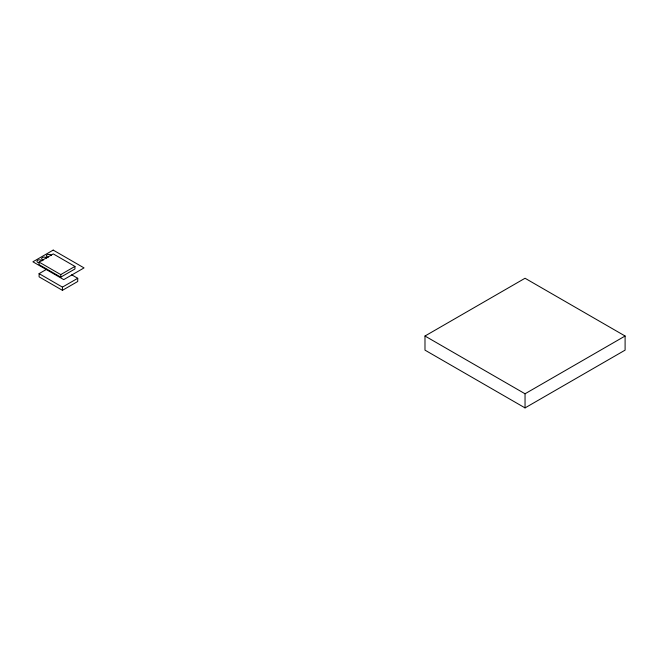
<?xml version="1.0" encoding="UTF-8"?>
<svg xmlns="http://www.w3.org/2000/svg" width="658" height="658" viewBox="0 0 658 658"><rect width="100%" height="100%" fill="white"/><g stroke="black" fill="none" stroke-linecap="round" stroke-linejoin="round"><path stroke-width="0.99" d="M39.093 262.09L53.265 253.906L74.946 266.416L74.946 268.982L60.766 277.166L39.093 264.656L39.093 262.09L60.766 274.6L74.946 266.416M71.673 274.797L77.726 278.293L77.726 281.501L62.436 290.326L39.093 276.845L39.093 273.638L46.734 269.229M39.093 273.638L62.436 287.118L77.726 278.293M424.986 336.016L525.043 278.252L625.1 336.016L625.1 350.138L525.043 407.902L424.986 350.138L424.986 336.016L525.043 393.78L625.1 336.016M525.043 393.78L525.043 407.902M62.436 287.118L62.436 290.326M60.766 274.6L60.766 277.166M38.83 262.731A2.558 1.472 0 0 1 37.679 260.264A2.558 1.472 0 0 1 41.956 260.922M43.551 260A2.558 1.472 0 0 1 42.408 257.533A2.558 1.472 0 0 1 46.685 258.199M48.281 257.278A2.558 1.472 0 0 1 47.129 254.811A2.558 1.472 0 0 1 51.406 255.469M53.191 250.098L32.9 261.81L63.752 279.617L84.043 267.905L53.191 250.098"/></g></svg>
